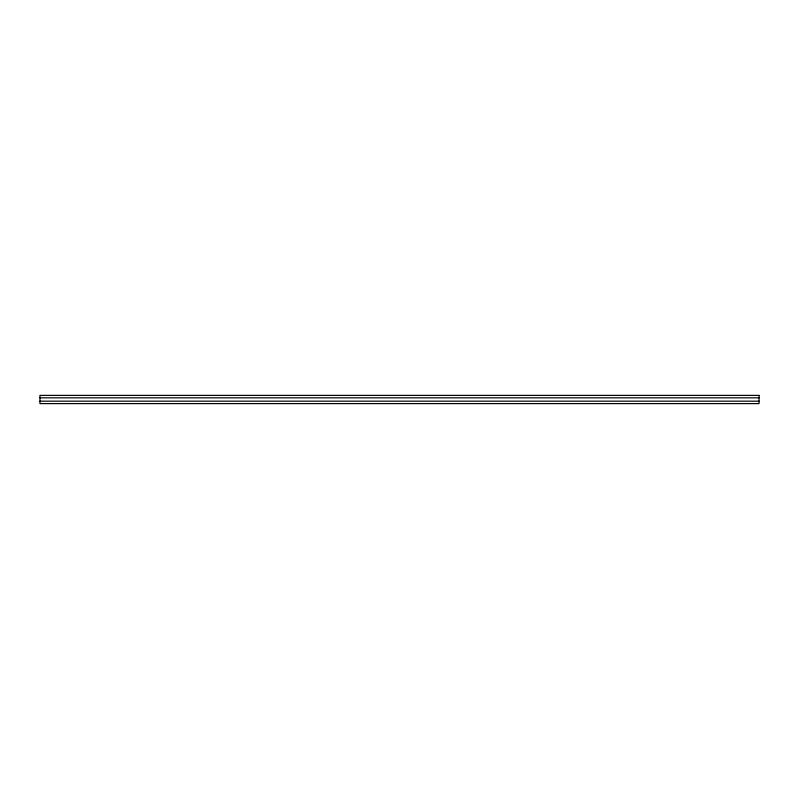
<?xml version="1.0" encoding="UTF-8"?>
<svg xmlns="http://www.w3.org/2000/svg" width="799" height="799" viewBox="0 0 799 799"><rect width="100%" height="100%" fill="white"/><g stroke="black" fill="none" stroke-linecap="round" stroke-linejoin="round"><path stroke-width="1.2" d="M39.95 397.822L759.05 397.822M39.95 401.178L759.05 401.178M759.05 395.385L39.95 395.385L39.95 403.615L759.05 403.615L759.05 395.385"/></g></svg>
